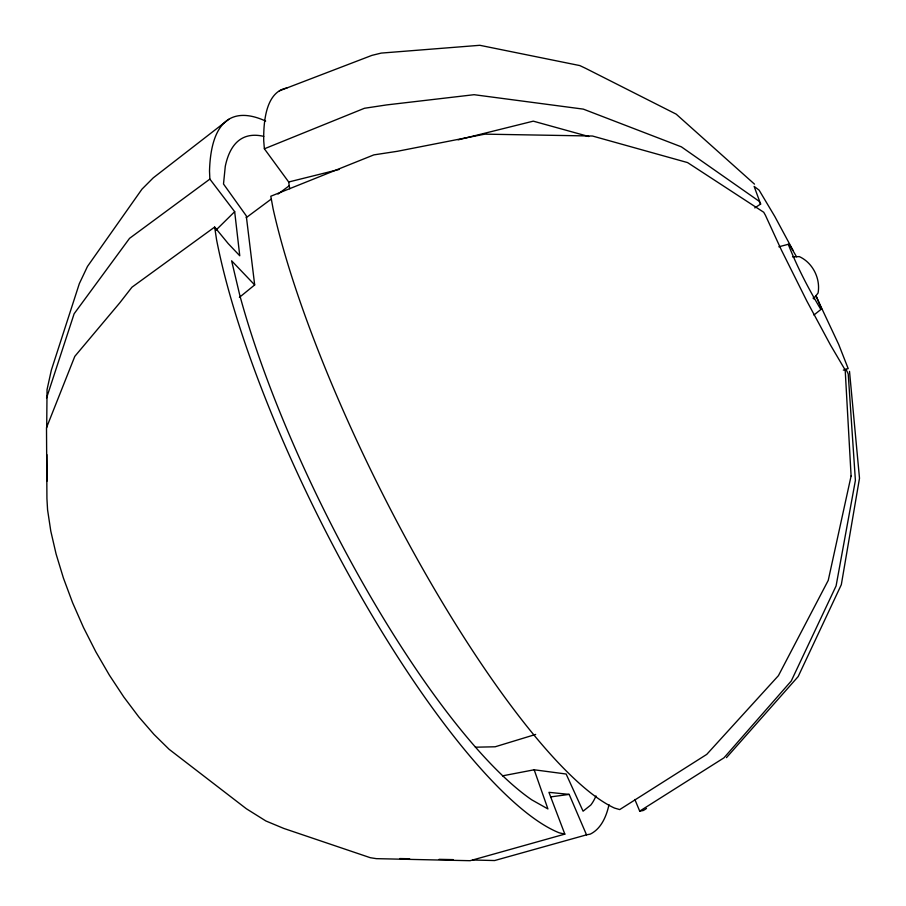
<?xml version="1.0" encoding="UTF-8"?>
<svg xmlns="http://www.w3.org/2000/svg" width="906" height="906" viewBox="0 0 906 906"><rect width="100%" height="100%" fill="white"/><g stroke="black" fill="none" stroke-linecap="round" stroke-linejoin="round"><path stroke-width="1.36" d="M46.693 427.757L47.055 389.569L51.348 370.135L79.332 283.635L87.463 266.466L141.97 189.161L153.216 177.882L228.776 119.309M46.546 398.074L74.122 313.77L129.535 238.357L209.864 179.105L209.513 171.075A400.554 100.634 63.3 0 1 265.662 121.064M726.465 757.643L798.163 676.567L841.323 584.676L859.5 478.243L849.511 371.381M215.628 230.475L234.677 211.676L209.864 179.105M239.388 297.395L254.677 284.926L246.262 215.809L223.51 184.009L225.277 166.342A377.485 94.654 63.3 0 1 263.759 136.376M813.928 315.028L821.583 308.923L816.125 295.832M246.206 217.678L271.2 199.116M278.017 194.065L289.388 185.628M234.677 211.676L239.762 255.775L228.221 243.601L214.654 227.078L131.948 287.213L119.841 302.751L74.802 356.364L46.5 427.711L46.931 498.617L47.576 509.84L50.793 531.12L56.093 554.008L63.409 578.039L72.593 602.705L83.477 627.473L95.821 651.788L109.366 675.129L123.782 696.974L138.765 716.873L153.986 734.415L169.105 749.296L246.353 808.752L265.877 820.972L283.793 828.435L370.282 857.699L376.296 858.65L470.112 860.7L564.834 834.12L548.945 792.331L569.172 794.392L586.522 834.845L590.248 834.12A400.554 100.634 63.3 0 0 608.991 804.698M754.789 207.904L760.632 204.054L754.132 186.398L759.115 190.158L774.857 216.568L792.988 250.305M634.857 799.488L639.704 811.13L723.962 757.846L791.266 680.972L836.091 585.922L855.4 480.418L848.22 373.952L845.955 369.263L843.327 370.135M289.705 188.81L288.686 181.993L264.382 148.799L364.439 108.278L386.579 104.926L474.098 94.7L583.339 109.128L681.391 146.851L759.024 201.177L760.632 204.054M279.388 90.849L371.936 55.368L381.233 53.092L479.829 45.3L579.772 65.572L585.219 68.131L676.182 114.145L754.505 184.156M535.661 734.438L495.152 746.782L475.39 747.201M845.955 369.263L848.186 368.606L838.696 344.45L815.751 295.616M586.522 834.845L494.642 860.541L472.762 860.009M778.832 246.794L788.254 244.303L789.738 245.13L796.555 256.806M288.686 181.993L339.24 169.422M458.13 139.852L533.283 121.155L588.775 136.523M502.524 775.853L534.178 769.783L566.137 774.018L583.079 811.198L590.769 805.06A377.485 94.654 63.3 0 0 595.978 795.898M639.704 811.13L643.101 810.553A403.238 90.623 63.3 0 0 646.51 808.424M550.95 796.861L569.172 794.392M792.524 256.851L799.307 256.602C812.773 262.729 820.643 278.572 818.073 293.034L813.894 298.267A23.794 1.2 63.3 0 1 813.078 298.04M399.795 858.56L409.614 858.752M439.082 859.341L453.113 859.613M821.583 308.923L820.394 308.674C808.129 288.074 797.042 266.624 788.254 244.303M564.834 834.12L559.229 832.818A400.554 100.634 63.3 0 1 363.544 600.905A400.554 100.634 63.3 0 1 216.568 239.716L214.654 227.078M254.677 284.926L231.619 260.792L239.818 295.367A377.485 94.654 63.3 0 0 531.777 799.851L547.915 808.933L534.178 769.783M264.382 148.799L263.725 140.883A403.238 90.623 63.3 0 1 286.919 88.018M47.01 481.12L46.84 454.608M851.096 475.967L828.243 580.372L778.413 675.672L706.737 754.392L619.715 809.579L614.506 808.073A403.238 90.623 63.3 0 1 424.087 571.21A403.238 90.623 63.3 0 1 273.102 208.788L270.803 196.24L373.861 154.881L397.315 151.302L484.891 134.145L592.479 136.025L687.563 162.582L763.747 212.276L765.457 215.334L781.425 250.101L806.77 300.917L830.428 344.937L845.185 370.01L851.096 475.967"/></g></svg>
